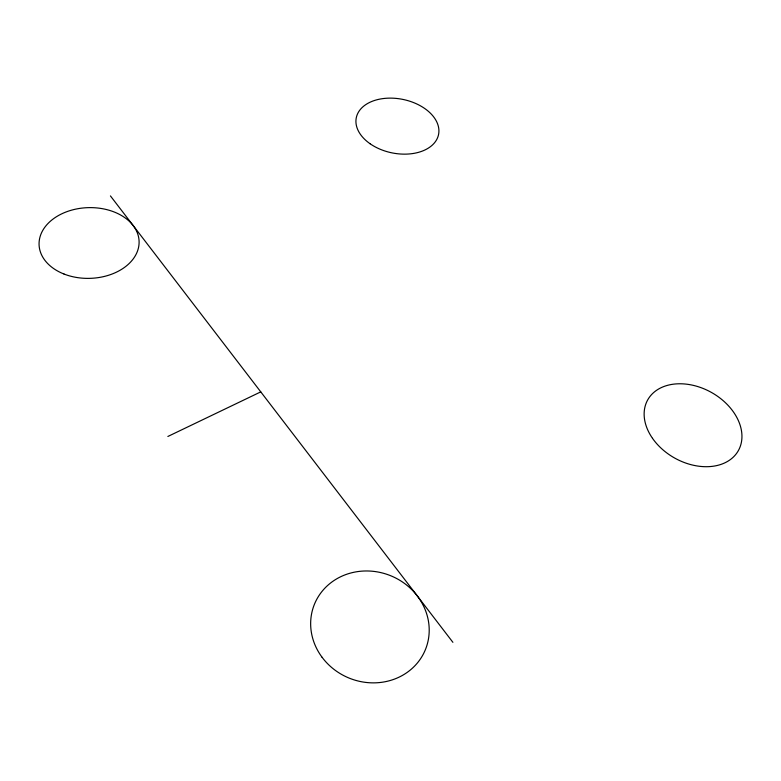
<?xml version="1.0" encoding="UTF-8"?>
<svg xmlns="http://www.w3.org/2000/svg" width="781" height="781" viewBox="0 0 781 781"><rect width="100%" height="100%" fill="white"/><g stroke="black" fill="none" stroke-linecap="round" stroke-linejoin="round"><path stroke-width="1.17" d="M167.856 436.472L260.766 391.877M110.433 195.914L452.902 642.324M370.106 143.763A41.989 27.286 11.5 0 0 438.141 136.158A41.989 27.286 11.5 0 0 384.018 98.465A41.989 27.286 11.5 0 0 370.106 143.763M652.496 438.307A51.937 37.605 29.2 0 0 737.01 452.775A51.937 37.605 29.2 0 0 689.633 384.623A51.937 37.605 29.2 0 0 652.496 438.307M64.013 274.033A50.043 35.37 -1.9 0 0 139.106 242.198A50.043 35.37 -1.9 0 0 64.101 212.764A50.043 35.37 -1.9 0 0 64.013 274.033M322.104 657.309A59.942 55.236 22.5 0 0 424.171 652.408A59.942 55.236 22.5 0 0 363.526 571.038A59.942 55.236 22.5 0 0 322.104 657.309"/></g></svg>
